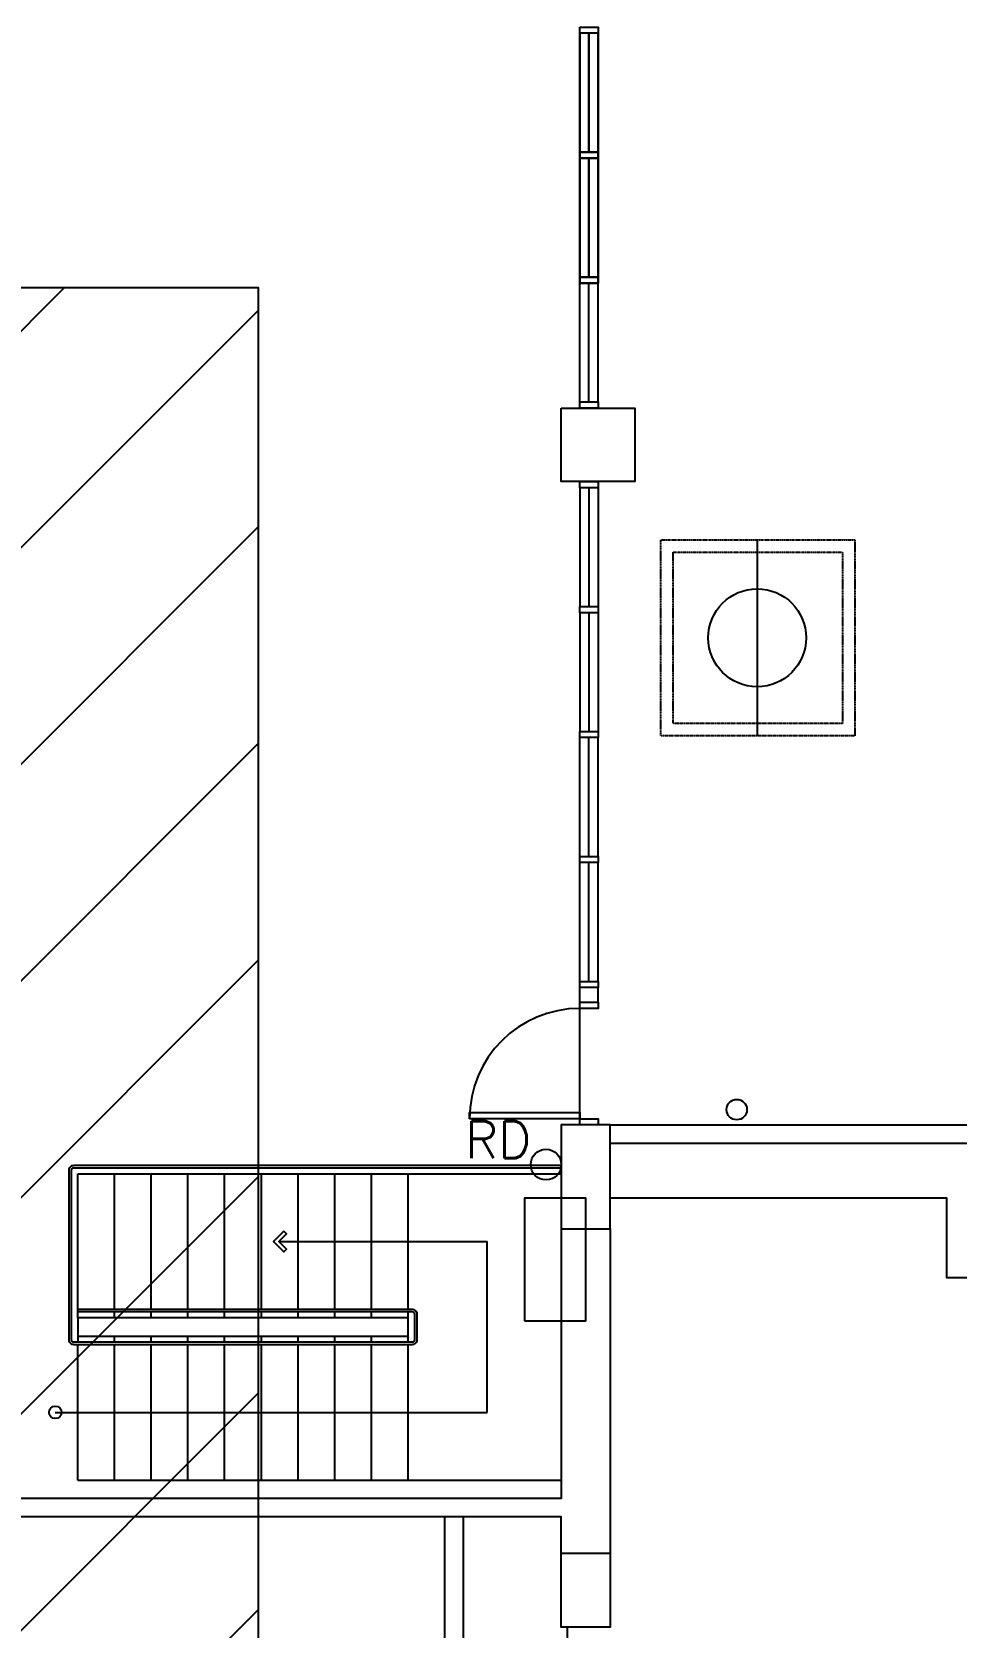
# Model space of a CAD drawing. Header units: inches. Extents: x 72602 to 350810, y -122122 to 43597.
# Drawn here: x 291522 to 299071, y 97 to 13118 of the extents above; entities that cross this region are included whole.
import ezdxf

# ---------------------------------------------------------------- set-up
doc = ezdxf.new("R2010")
doc.units = ezdxf.units.IN
doc.header["$MEASUREMENT"] = 0
doc.linetypes.add('HIDDEN', pattern=[0.375, 0.25, -0.125])
doc.layers.add('M-HVAC-EQPM-NEW', color=5, linetype='Continuous')
doc.layers.add('M-X-BKGD', color=8, linetype='Continuous')
doc.styles.add('SIMS', font='simplex.shx')

msp = doc.modelspace()

# ---------------------------------------------------------------- hatches: boundary and pattern name
at = {"layer": 'M-HVAC-EQPM-NEW'}
h = msp.add_hatch(dxfattribs=at)
h.set_pattern_fill('ANSI31', color=1, scale=10000)
h.set_pattern_definition([(45, (111310, -84593.9), (-883.8835, 883.8835), [])])
h.paths.add_polyline_path([(249076, 11031), (293369, 11031), (293369, -22105), (249076, -22105)])

# ---------------------------------------------------------------- linework, layer by layer
at = {"layer": 'M-HVAC-EQPM-NEW', "color": 1}
msp.add_lwpolyline([(249076, 11031), (293369, 11031), (293369, -22105), (249076, -22105)], close=True, dxfattribs=at)
at = {"layer": 'M-X-BKGD', "ltscale": 0.2}
for p, q in [((295996, 13107), (295996, 13157)), ((295996, 13107), (295996, 13157)), ((296146, 13157), (296146, 13107)), ((296146, 13157), (296146, 13107)), ((296146, 13107), (295996, 13107)), ((295996, 13107), (295996, 12137)), ((296146, 13107), (295996, 13107)), ((295996, 13107), (295996, 12137)), ((296071, 13107), (296071, 12137)), ((296071, 13107), (296071, 12137)), ((296146, 13107), (296146, 12137)), ((296146, 13107), (296146, 12137)), ((295996, 12137), (296146, 12137)), ((295996, 12087), (295996, 12137)), ((295996, 12137), (296146, 12137)), ((295996, 12087), (295996, 12137)), ((296146, 12137), (296146, 12087)), ((296146, 12137), (296146, 12087)), ((296146, 12087), (295996, 12087)), ((295996, 12087), (295996, 11117)), ((296146, 12087), (295996, 12087)), ((295996, 12087), (295996, 11117)), ((296071, 12087), (296071, 11117)), ((296071, 12087), (296071, 11117)), ((296146, 12087), (296146, 11117)), ((296146, 12087), (296146, 11117)), ((295996, 11117), (296146, 11117)), ((295996, 11067), (295996, 11117)), ((295996, 11117), (296146, 11117)), ((295996, 11067), (295996, 11117)), ((296146, 11067), (295996, 11067)), ((295996, 10097), (295996, 11067)), ((296146, 11067), (295996, 11067)), ((295996, 10097), (295996, 11067)), ((296071, 10097), (296071, 11067)), ((296071, 10097), (296071, 11067)), ((296146, 11117), (296146, 11067)), ((296146, 11117), (296146, 11067)), ((296146, 10097), (296146, 11067)), ((296146, 10097), (296146, 11067)), ((295846, 10047), (296446, 10047)), ((295846, 9447), (295846, 10047)), ((295846, 10047), (296446, 10047)), ((295846, 9447), (295846, 10047)), ((295996, 10097), (296146, 10097)), ((295996, 10047), (295996, 10097)), ((295996, 10097), (296146, 10097)), ((295996, 10047), (295996, 10097)), ((296146, 10047), (295996, 10047)), ((296146, 10047), (295996, 10047)), ((296146, 10097), (296146, 10047)), ((296146, 10097), (296146, 10047)), ((296446, 10047), (296446, 9447)), ((296446, 10047), (296446, 9447)), ((296446, 9447), (295846, 9447)), ((296446, 9447), (295846, 9447)), ((295996, 9447), (296146, 9447)), ((295996, 9397), (295996, 9447)), ((295996, 9447), (296146, 9447)), ((295996, 9397), (295996, 9447)), ((296146, 9397), (295996, 9397)), ((295996, 9397), (295996, 8427)), ((296146, 9397), (295996, 9397)), ((295996, 9397), (295996, 8427)), ((296071, 9397), (296071, 8427)), ((296071, 9397), (296071, 8427)), ((296146, 9447), (296146, 9397)), ((296146, 9447), (296146, 9397)), ((296146, 9397), (296146, 8427)), ((296146, 9397), (296146, 8427)), ((295996, 8427), (296146, 8427)), ((295996, 8377), (295996, 8427)), ((295996, 8427), (296146, 8427)), ((295996, 8377), (295996, 8427)), ((296146, 8377), (295996, 8377)), ((295996, 8377), (295996, 7407)), ((296146, 8377), (295996, 8377)), ((295996, 8377), (295996, 7407)), ((296071, 8377), (296071, 7407)), ((296071, 8377), (296071, 7407)), ((296146, 8427), (296146, 8377)), ((296146, 8427), (296146, 8377)), ((296146, 8377), (296146, 7407)), ((296146, 8377), (296146, 7407)), ((295996, 7407), (296146, 7407)), ((295996, 7357), (295996, 7407)), ((295996, 7407), (296146, 7407)), ((295996, 7357), (295996, 7407)), ((296146, 7357), (295996, 7357)), ((295996, 6387), (295996, 7357)), ((296146, 7357), (295996, 7357)), ((295996, 6387), (295996, 7357)), ((296071, 6387), (296071, 7357)), ((296071, 6387), (296071, 7357)), ((296146, 7407), (296146, 7357)), ((296146, 7407), (296146, 7357)), ((296146, 6387), (296146, 7357)), ((296146, 6387), (296146, 7357)), ((295996, 6387), (296146, 6387)), ((295996, 6337), (295996, 6387)), ((295996, 6387), (296146, 6387)), ((295996, 6337), (295996, 6387)), ((296146, 6387), (296146, 6337)), ((296146, 6387), (296146, 6337)), ((296146, 6337), (295996, 6337)), ((295996, 5367), (295996, 6337)), ((296146, 6337), (295996, 6337)), ((295996, 5367), (295996, 6337)), ((296071, 5367), (296071, 6337)), ((296071, 5367), (296071, 6337)), ((296146, 5367), (296146, 6337)), ((296146, 5367), (296146, 6337)), ((295996, 5367), (296146, 5367)), ((295996, 5317), (295996, 5367)), ((295996, 5367), (296146, 5367)), ((295996, 5317), (295996, 5367)), ((296146, 5367), (296146, 5317)), ((296146, 5367), (296146, 5317)), ((296146, 5317), (295996, 5317)), ((295996, 5197), (295996, 5317)), ((296146, 5317), (295996, 5317)), ((295996, 5197), (295996, 5317)), ((296146, 5197), (296146, 5317)), ((296146, 5197), (296146, 5317)), ((295996, 5197), (296146, 5197)), ((295996, 5147), (295996, 5197)), ((295996, 5197), (296146, 5197)), ((295996, 5147), (295996, 5197)), ((295996, 4247), (295996, 5147)), ((296146, 5147), (295996, 5147)), ((295996, 4247), (295996, 5147)), ((296146, 5147), (295996, 5147)), ((296146, 5197), (296146, 5147)), ((296146, 5197), (296146, 5147)), ((295096, 4247), (295096, 4297)), ((295096, 4297), (295996, 4297)), ((295096, 4247), (295096, 4297)), ((295096, 4297), (295996, 4297)), ((295996, 4297), (295996, 4247)), ((295996, 4297), (295996, 4247)), ((295996, 4247), (295096, 4247)), ((295996, 4247), (295096, 4247)), ((296246, 4197), (295846, 4197)), ((295846, 4197), (295846, 3347)), ((296246, 4197), (295846, 4197)), ((295846, 4197), (295846, 3347)), ((295996, 4247), (296146, 4247)), ((295996, 4197), (295996, 4247)), ((295996, 4247), (296146, 4247)), ((295996, 4197), (295996, 4247)), ((296146, 4197), (295996, 4197)), ((296146, 4197), (295996, 4197)), ((296146, 4247), (296146, 4197)), ((296146, 4247), (296146, 4197)), ((296246, 3347), (296246, 4197)), ((296246, 4197), (299296, 4197)), ((296246, 3347), (296246, 4197)), ((296246, 4197), (299296, 4197)), ((296246, 4047), (299296, 4047)), ((296246, 4047), (299296, 4047)), ((298996, 3597), (296246, 3597)), ((298996, 3597), (296246, 3597)), ((298996, 2947), (298996, 3597)), ((298996, 2947), (298996, 3597)), ((295846, 3347), (296246, 3347)), ((295846, 3347), (296246, 3347)), ((301696, 2947), (298996, 2947)), ((301696, 2947), (298996, 2947))]:
    msp.add_line(p, q, dxfattribs=at)
at = {"layer": 'M-X-BKGD'}
for p, q in [((295996, 12137), (295996, 13107)), ((295996, 13107), (295996, 12137)), ((295996, 12137), (295996, 13107)), ((295996, 13107), (295996, 12137)), ((296071, 12137), (296071, 13107)), ((296071, 13107), (296071, 12137)), ((296071, 12137), (296071, 13107)), ((296071, 13107), (296071, 12137)), ((296146, 12137), (296146, 13107)), ((296146, 13107), (296146, 12137)), ((296146, 12137), (296146, 13107)), ((296146, 13107), (296146, 12137)), ((295996, 11117), (295996, 12087)), ((295996, 12087), (295996, 11117)), ((295996, 11117), (295996, 12087)), ((295996, 12087), (295996, 11117)), ((296071, 11117), (296071, 12087)), ((296071, 12087), (296071, 11117)), ((296071, 11117), (296071, 12087)), ((296071, 12087), (296071, 11117)), ((296146, 11117), (296146, 12087)), ((296146, 12087), (296146, 11117)), ((296146, 11117), (296146, 12087)), ((296146, 12087), (296146, 11117)), ((295996, 10097), (295996, 11067)), ((295996, 10097), (295996, 11067)), ((295996, 10097), (295996, 11067)), ((295996, 10097), (295996, 11067)), ((296071, 10097), (296071, 11067)), ((296071, 10097), (296071, 11067)), ((296071, 10097), (296071, 11067)), ((296071, 10097), (296071, 11067)), ((296146, 10097), (296146, 11067)), ((296146, 10097), (296146, 11067)), ((296146, 10097), (296146, 11067)), ((296146, 10097), (296146, 11067)), ((295996, 9397), (295996, 8427)), ((295996, 9397), (295996, 8427)), ((296071, 9397), (296071, 8427)), ((296071, 9397), (296071, 8427)), ((296146, 9397), (296146, 8427)), ((296146, 9397), (296146, 8427)), ((295996, 8377), (295996, 7407)), ((295996, 8377), (295996, 7407)), ((296071, 8377), (296071, 7407)), ((296071, 8377), (296071, 7407)), ((296146, 8377), (296146, 7407)), ((296146, 8377), (296146, 7407)), ((295996, 6387), (295996, 7357)), ((295996, 6387), (295996, 7357)), ((296071, 6387), (296071, 7357)), ((296071, 6387), (296071, 7357)), ((296146, 6387), (296146, 7357)), ((296146, 6387), (296146, 7357)), ((295996, 5367), (295996, 6337)), ((295996, 5367), (295996, 6337)), ((296071, 5367), (296071, 6337)), ((296071, 5367), (296071, 6337)), ((296146, 5367), (296146, 6337)), ((296146, 5367), (296146, 6337)), ((295996, 5197), (295996, 5317)), ((295996, 5197), (295996, 5317)), ((296146, 5197), (296146, 5317)), ((296146, 5197), (296146, 5317)), ((295996, 4247), (295996, 5147)), ((295996, 4247), (295996, 5147)), ((296246, 4197), (299296, 4197)), ((296246, 4197), (299296, 4197)), ((296246, 4047), (299296, 4047)), ((296246, 4047), (299296, 4047)), ((291896, 2622), (291896, 3797)), ((291896, 3797), (295846, 3797)), ((291896, 2622), (291896, 3797)), ((291896, 3797), (295846, 3797)), ((292196, 2692), (292196, 3797)), ((292196, 2692), (292196, 3797)), ((292496, 2692), (292496, 3797)), ((292496, 2692), (292496, 3797)), ((292796, 2692), (292796, 3797)), ((292796, 2692), (292796, 3797)), ((293096, 2692), (293096, 3797)), ((293096, 2692), (293096, 3797)), ((293396, 2692), (293396, 3797)), ((293396, 2692), (293396, 3797)), ((293696, 2692), (293696, 3797)), ((293696, 2692), (293696, 3797)), ((293996, 2692), (293996, 3797)), ((293996, 2692), (293996, 3797)), ((294296, 2692), (294296, 3797)), ((294296, 2692), (294296, 3797)), ((294596, 2692), (294596, 3797)), ((294596, 2692), (294596, 3797)), ((293538, 3245), (295240, 3245)), ((293538, 3245), (295240, 3245)), ((295240, 1850), (295240, 3245)), ((295240, 1850), (295240, 3245)), ((292196, 2622), (292196, 2672)), ((292196, 2622), (292196, 2672)), ((292496, 2622), (292496, 2672)), ((292496, 2622), (292496, 2672)), ((292796, 2622), (292796, 2672)), ((292796, 2622), (292796, 2672)), ((293096, 2622), (293096, 2672)), ((293096, 2622), (293096, 2672)), ((293396, 2622), (293396, 2672)), ((293396, 2622), (293396, 2672)), ((293696, 2622), (293696, 2672)), ((293696, 2622), (293696, 2672)), ((293996, 2622), (293996, 2672)), ((293996, 2622), (293996, 2672)), ((294296, 2622), (294296, 2672)), ((294296, 2622), (294296, 2672)), ((294596, 2622), (294596, 2672)), ((294596, 2622), (294596, 2672)), ((291896, 2472), (291896, 2422)), ((291896, 2472), (291896, 2422)), ((291896, 1297), (291896, 2402)), ((291896, 1297), (291896, 2402)), ((292196, 2422), (292196, 2472)), ((292196, 2422), (292196, 2472)), ((292196, 1297), (292196, 2402)), ((292196, 1297), (292196, 2402)), ((292496, 2422), (292496, 2472)), ((292496, 2422), (292496, 2472)), ((292496, 1297), (292496, 2402)), ((292496, 1297), (292496, 2402)), ((292796, 2422), (292796, 2472)), ((292796, 2422), (292796, 2472)), ((292796, 1297), (292796, 2402)), ((292796, 1297), (292796, 2402)), ((293096, 2422), (293096, 2472)), ((293096, 2422), (293096, 2472)), ((293096, 1297), (293096, 2402)), ((293096, 1297), (293096, 2402)), ((293396, 2422), (293396, 2472)), ((293396, 2422), (293396, 2472)), ((293396, 1297), (293396, 2402)), ((293396, 1297), (293396, 2402)), ((293696, 2422), (293696, 2472)), ((293696, 2422), (293696, 2472)), ((293696, 1297), (293696, 2402)), ((293696, 1297), (293696, 2402)), ((293996, 2422), (293996, 2472)), ((293996, 2422), (293996, 2472)), ((293996, 1297), (293996, 2402)), ((293996, 1297), (293996, 2402)), ((294296, 2422), (294296, 2472)), ((294296, 2422), (294296, 2472)), ((294296, 1297), (294296, 2402)), ((294296, 1297), (294296, 2402)), ((294596, 2422), (294596, 2472)), ((294596, 2422), (294596, 2472)), ((294596, 1297), (294596, 2402)), ((294596, 1297), (294596, 2402)), ((291713, 1850), (295240, 1850)), ((291713, 1850), (295240, 1850)), ((291896, 1297), (295846, 1297)), ((291896, 1297), (295846, 1297))]:
    msp.add_line(p, q, dxfattribs=at)
at = {"layer": 'M-X-BKGD', "linetype": 'HIDDEN', "ltscale": 0.4}
for p, q in [((296659, 8972), (298244, 8972)), ((296659, 7372), (296659, 8972)), ((296659, 8972), (298244, 8972)), ((296659, 7372), (296659, 8972)), ((296759, 8872), (298142, 8872)), ((296759, 7472), (296759, 8872)), ((296759, 8872), (298142, 8872)), ((296759, 7472), (296759, 8872)), ((298142, 8872), (298142, 7472)), ((298142, 8872), (298142, 7472)), ((298244, 8972), (298244, 7372)), ((298244, 8972), (298244, 7372)), ((298142, 7472), (296759, 7472)), ((298142, 7472), (296759, 7472)), ((298244, 7372), (296659, 7372)), ((298244, 7372), (296659, 7372))]:
    msp.add_line(p, q, dxfattribs=at)
at = {"layer": 'M-X-BKGD', "ltscale": 0.003}
msp.add_line((297446, 8972), (297446, 7372), dxfattribs=at)
msp.add_line((297446, 8972), (297446, 7372), dxfattribs=at)
at = {"layer": 'M-X-BKGD'}
for points in [[(295846, 3347), (295846, 1147), (290596, 1147), (290596, 3747), (278646, 3747), (278646, 27247), (295846, 27247)], [(295846, 3347), (295846, 1147), (290596, 1147), (290596, 3747), (278646, 3747), (278646, 27247), (295846, 27247)], [(301696, 3347), (301696, 2947), (298996, 2947), (298996, 3597), (296246, 3597)], [(301696, 3347), (301696, 2947), (298996, 2947), (298996, 3597), (296246, 3597)], [(296246, 3347), (296246, 697), (295846, 697), (295846, 997), (290596, 997)], [(296246, 3347), (296246, 697), (295846, 697), (295846, 997), (290596, 997)], [(264076, -16603), (292162, -16603), (295046, -13718), (295046, 997)], [(264076, -16453), (292099, -16453), (294896, -13656), (294896, 997)], [(264076, -16603), (292162, -16603), (295046, -13718), (295046, 997)], [(264076, -16453), (292099, -16453), (294896, -13656), (294896, 997)], [(296246, 697), (296246, 97), (295846, 97), (295846, 697)], [(296246, 697), (296246, 97), (295846, 97), (295846, 697)]]:
    msp.add_lwpolyline(points, dxfattribs=at)
for points in [[(295996, 13157), (296146, 13157), (296146, 13107), (295996, 13107)], [(295996, 13157), (296146, 13157), (296146, 13107), (295996, 13107)], [(295996, 12087), (296146, 12087), (296146, 12137), (295996, 12137)], [(295996, 12137), (296146, 12137), (296146, 12087), (295996, 12087)], [(295996, 12087), (296146, 12087), (296146, 12137), (295996, 12137)], [(295996, 12137), (296146, 12137), (296146, 12087), (295996, 12087)], [(295996, 11067), (296146, 11067), (296146, 11117), (295996, 11117)], [(295996, 11117), (296146, 11117), (296146, 11067), (295996, 11067)], [(295996, 11067), (296146, 11067), (296146, 11117), (295996, 11117)], [(295996, 11117), (296146, 11117), (296146, 11067), (295996, 11067)], [(295846, 10047), (296446, 10047), (296446, 9447), (295846, 9447)], [(295846, 10047), (296446, 10047), (296446, 9447), (295846, 9447)], [(295996, 10097), (296146, 10097), (296146, 10047), (295996, 10047)], [(295996, 10097), (296146, 10097), (296146, 10047), (295996, 10047)], [(295996, 9447), (296146, 9447), (296146, 9397), (295996, 9397)], [(295996, 9447), (296146, 9447), (296146, 9397), (295996, 9397)], [(295996, 8427), (296146, 8427), (296146, 8377), (295996, 8377)], [(295996, 8427), (296146, 8427), (296146, 8377), (295996, 8377)], [(295996, 7407), (296146, 7407), (296146, 7357), (295996, 7357)], [(295996, 7407), (296146, 7407), (296146, 7357), (295996, 7357)], [(295996, 6387), (296146, 6387), (296146, 6337), (295996, 6337)], [(295996, 6387), (296146, 6387), (296146, 6337), (295996, 6337)], [(295996, 5367), (296146, 5367), (296146, 5317), (295996, 5317)], [(295996, 5367), (296146, 5367), (296146, 5317), (295996, 5317)], [(295996, 5197), (296146, 5197), (296146, 5147), (295996, 5147)], [(295996, 5197), (296146, 5197), (296146, 5147), (295996, 5147)], [(295096, 4247), (295096, 4297), (295996, 4297), (295996, 4247)], [(295096, 4247), (295096, 4297), (295996, 4297), (295996, 4247)], [(295846, 3347), (296246, 3347), (296246, 4197), (295846, 4197)], [(295846, 3347), (296246, 3347), (296246, 4197), (295846, 4197)], [(295996, 4247), (296146, 4247), (296146, 4197), (295996, 4197)], [(295996, 4247), (296146, 4247), (296146, 4197), (295996, 4197)], [(295546, 2597), (296046, 2597), (296046, 3597), (295546, 3597)], [(295546, 2597), (296046, 2597), (296046, 3597), (295546, 3597)], [(293580, 3329), (293495, 3245), (293580, 3161), (293601, 3182), (293538, 3245), (293601, 3308)], [(293580, 3329), (293495, 3245), (293580, 3161), (293601, 3182), (293538, 3245), (293601, 3308)], [(291896, 2472), (294596, 2472), (294596, 2622), (291896, 2622)], [(291896, 2472), (294596, 2472), (294596, 2622), (291896, 2622)]]:
    msp.add_lwpolyline(points, close=True, dxfattribs=at)
for points in [[(291896, 2692), (294626, 2692, -0.414214), (294666, 2652), (294666, 2442, -0.414214), (294626, 2402), (291866, 2402, -0.414214), (291826, 2442), (291826, 3827, -0.414214), (291866, 3867), (295846, 3867)], [(291896, 2692), (294626, 2692, -0.414214), (294666, 2652), (294666, 2442, -0.414214), (294626, 2402), (291866, 2402, -0.414214), (291826, 2442), (291826, 3827, -0.414214), (291866, 3867), (295846, 3867)], [(291896, 2672), (294626, 2672, -0.414214), (294646, 2652), (294646, 2442, -0.414214), (294626, 2422), (291866, 2422, -0.414214), (291846, 2442), (291846, 3827, -0.414214), (291866, 3847), (295846, 3847)], [(291896, 2672), (294626, 2672, -0.414214), (294646, 2652), (294646, 2442, -0.414214), (294626, 2422), (291866, 2422, -0.414214), (291846, 2442), (291846, 3827, -0.414214), (291866, 3847), (295846, 3847)], [(296146, -21253, 0.414214), (297996, -19403), (297996, -17403, 0.219217), (296998, -15237, -0.219217), (295896, -12843), (295896, 97)], [(296146, -21253, 0.414214), (297996, -19403), (297996, -17403, 0.219217), (296998, -15237, -0.219217), (295896, -12843), (295896, 97)]]:
    msp.add_lwpolyline(points, format="xyb", dxfattribs=at)
for centre, radius in [((297446, 8172), 400), ((297446, 8172), 400), ((295721, 3872), 125), ((295721, 3872), 125), ((291713, 1850), 50.7), ((291713, 1850), 50.7)]:
    msp.add_circle(centre, radius, dxfattribs=at)
at = {"layer": 'M-X-BKGD', "linetype": 'Continuous'}
msp.add_circle((297279, 4321), 83.4, dxfattribs=at)
msp.add_circle((297279, 4321), 83.4, dxfattribs=at)
at = {"layer": 'M-X-BKGD'}
msp.add_arc((295996, 4247), 900, 90, 180, dxfattribs=at)
msp.add_arc((295996, 4247), 900, 90, 180, dxfattribs=at)
at = {"layer": 'M-X-BKGD', "ltscale": 0.2}
msp.add_arc((295996, 4247), 900, 90, 180, dxfattribs=at)
msp.add_arc((295996, 4247), 900, 90, 180, dxfattribs=at)

# ---------------------------------------------------------------- texts
at = {"layer": 'M-X-BKGD', "style": 'SIMS'}
msp.add_text('RD', height=300, dxfattribs=at).set_placement((295060, 3926))
msp.add_text('RD', height=300, dxfattribs=at).set_placement((295060, 3926))

doc.saveas('drawing.dxf')
